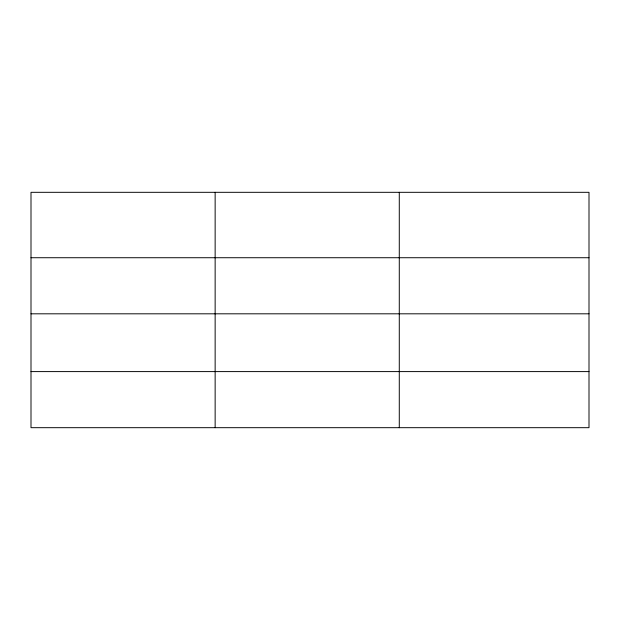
<?xml version="1.0" encoding="UTF-8"?>
<svg xmlns="http://www.w3.org/2000/svg" width="620" height="620" viewBox="0 0 620 620"><rect width="100%" height="100%" fill="white"/><g stroke="black" fill="none" stroke-linecap="round" stroke-linejoin="round"><path stroke-width="0.93" d="M589 313.813L589 192.316L31 192.316L31 427.684L589 427.684L589 313.813L31 313.813M31 257.726L589 257.726M31 371.597L589 371.597M399.28 192.316L399.28 427.684M215.14 192.316L215.14 427.684"/></g></svg>
